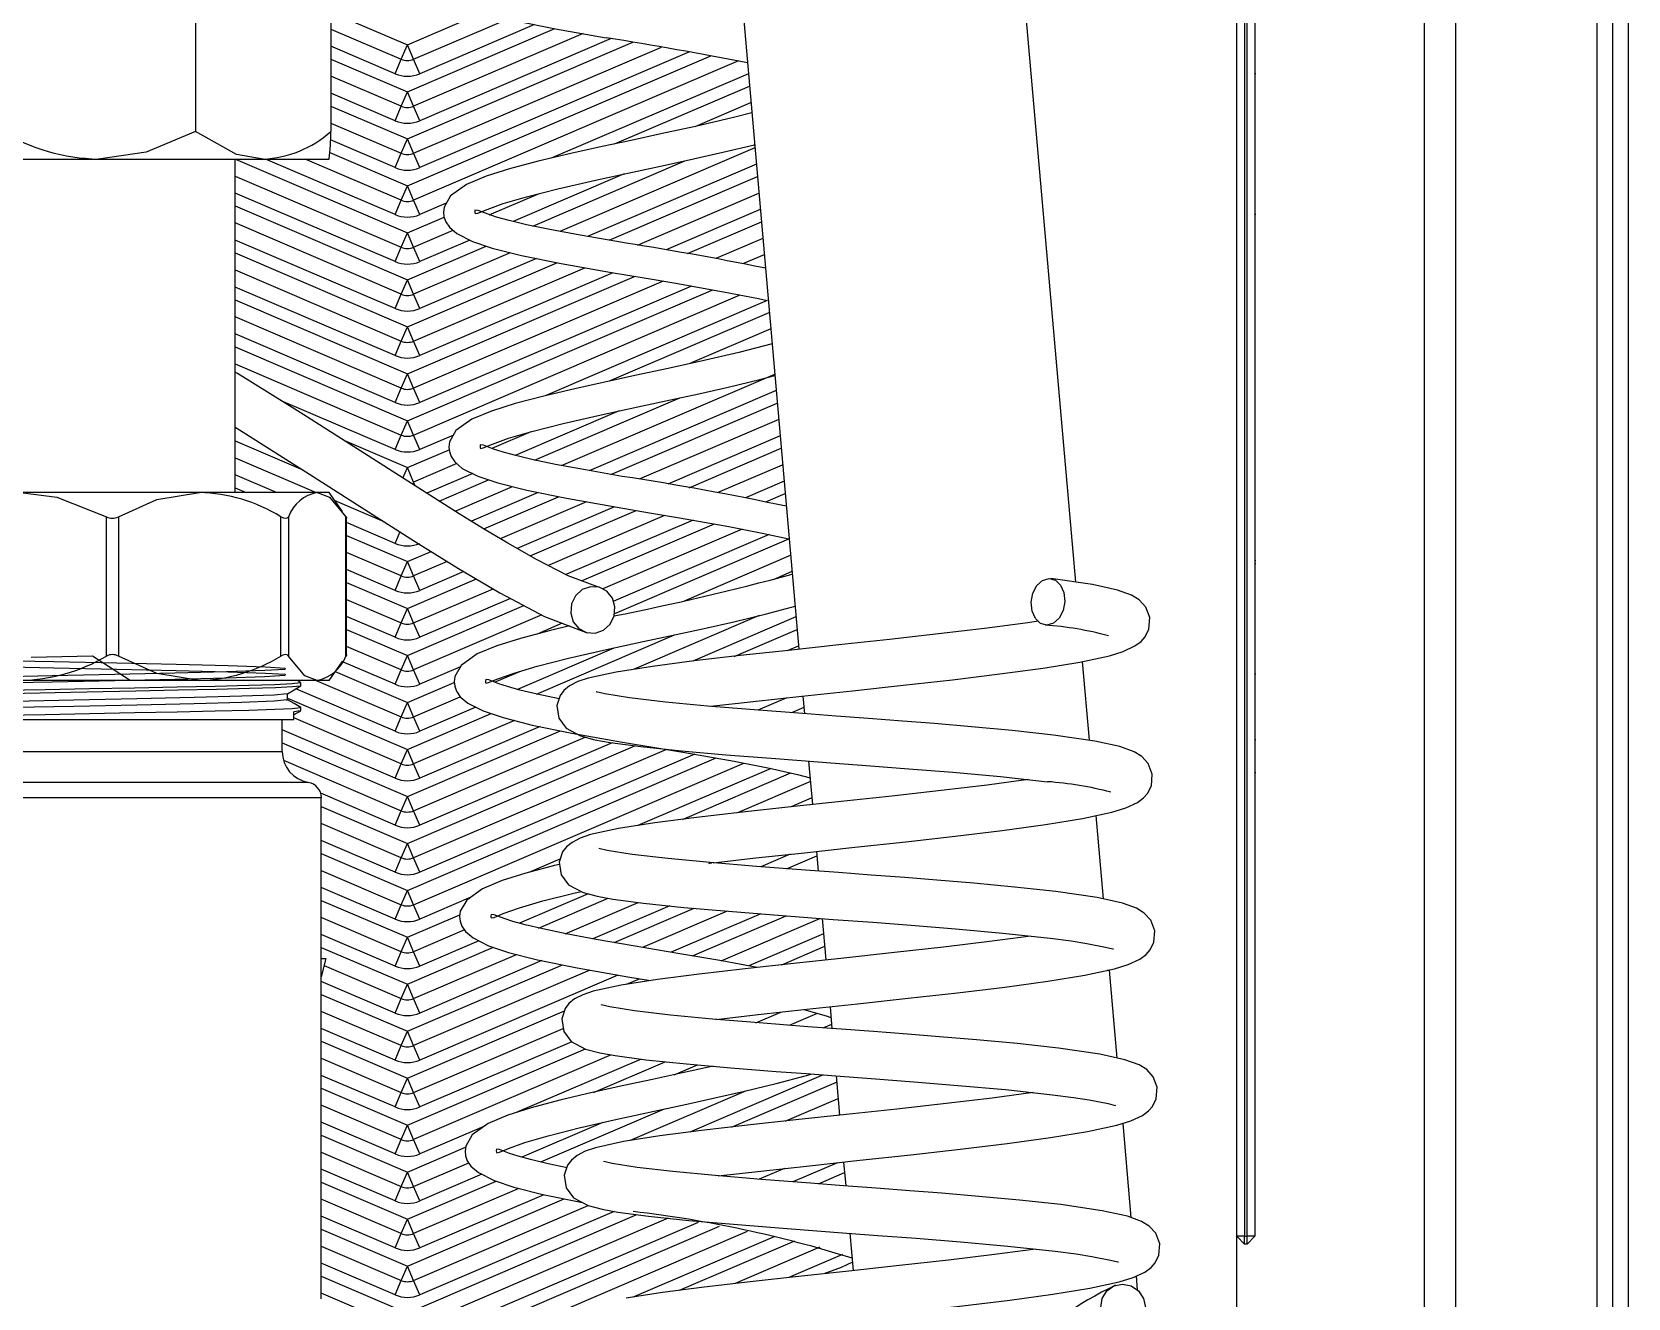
# Model space of a CAD drawing. Header units: millimetres. Extents: x 75 to 2075, y 25 to 1460.
# Drawn here: x 1049.2 to 1219.2, y 867.3 to 1002.1 of the extents above; entities that cross this region are included whole.
import ezdxf

# ---------------------------------------------------------------- set-up
doc = ezdxf.new("R2010")
doc.units = ezdxf.units.MM
doc.header["$LTSCALE"] = 5

msp = doc.modelspace()

# ---------------------------------------------------------------- linework, layer by layer
at = {"color": 7, "linetype": 'Continuous', "lineweight": 25}
for p, q in [((1200.879, 524.935), (1200.879, 1263.032)), ((1215.879, 1263.032), (1215.879, 524.935)), ((1197.545, 526.483), (1197.545, 1261.483)), ((1217.545, 1254.699), (1217.545, 533.268)), ((1219.212, 1254.699), (1219.212, 533.268)), ((1177.545, 747.318), (1177.545, 1212.199)), ((1160.382, 943.489), (1141.12, 1163.665)), ((1111.234, 1161.05), (1130.893, 936.346)), ((1178.379, 1083.68), (1178.379, 873.853)), ((1178.629, 873.853), (1178.629, 1083.68)), ((1179.462, 1083.68), (1179.462, 873.853)), ((1066.656, 1005.589), (1066.656, 991.474)), ((1081.05, 1005.589), (1081.05, 991.474)), ((1081.05, 1004.177), (1089.212, 1000.679)), ((1089.212, 1000.679), (1097.329, 1004.158)), ((1089.868, 999.147), (1099.944, 1003.465)), ((1081.05, 1002.363), (1088.555, 999.147)), ((1089.212, 995.679), (1104.922, 1002.412)), ((1107.915, 1001.881), (1089.868, 994.147)), ((1102.748, 1002.853), (1090.525, 997.615)), ((1110.92, 1001.356), (1090.525, 992.615)), ((1087.899, 997.615), (1081.05, 1000.55)), ((1088.555, 999.147), (1089.212, 1000.679)), ((1089.212, 990.679), (1113.225, 1000.97)), ((1089.868, 999.147), (1089.212, 1000.679)), ((1089.212, 985.679), (1121.543, 999.535)), ((1089.868, 989.147), (1116.264, 1000.459)), ((1119.272, 999.935), (1090.525, 987.615)), ((1081.05, 999.177), (1089.212, 995.679)), ((1087.899, 997.615), (1088.555, 999.147)), ((1090.525, 997.615), (1089.868, 999.147)), ((1124.47, 998.976), (1089.868, 984.147)), ((1088.555, 994.147), (1081.05, 997.363)), ((1125.532, 997.618), (1104.528, 988.616)), ((1111.283, 990.138), (1125.648, 996.294)), ((1179.462, 997.643), (1179.558, 997.643)), ((1087.899, 992.615), (1081.05, 995.55)), ((1088.555, 994.147), (1089.212, 995.679)), ((1089.868, 994.147), (1089.212, 995.679)), ((1119.842, 991.993), (1125.801, 994.547)), ((1081.05, 994.177), (1089.212, 990.679)), ((1087.899, 992.615), (1088.555, 994.147)), ((1090.525, 992.615), (1089.868, 994.147)), ((1081.05, 992.363), (1088.555, 989.147)), ((1087.899, 987.615), (1081.02, 990.563)), ((1088.555, 989.147), (1089.212, 990.679)), ((1089.868, 989.147), (1089.212, 990.679)), ((1126.223, 989.727), (1105.442, 980.822)), ((1038.503, 988.531), (1056.302, 988.531)), ((1056.302, 988.531), (1073.853, 988.531)), ((1070.879, 953.032), (1070.879, 988.531)), ((1070.89, 988.531), (1089.212, 980.679)), ((1073.853, 988.531), (1080.875, 988.531)), ((1087.899, 982.615), (1074.095, 988.531)), ((1088.555, 984.147), (1078.325, 988.531)), ((1080.957, 989.217), (1089.212, 985.679)), ((1087.899, 987.615), (1088.555, 989.147)), ((1090.525, 987.615), (1089.868, 989.147)), ((1102.562, 981.4), (1118.763, 988.344)), ((1126.375, 987.98), (1108.408, 980.279)), ((1070.879, 986.723), (1088.555, 979.147)), ((1112.295, 986.945), (1100.476, 981.88)), ((1110.69, 979.884), (1126.491, 986.656)), ((1087.899, 977.615), (1070.879, 984.909)), ((1088.555, 984.147), (1089.212, 985.679)), ((1089.868, 984.147), (1089.212, 985.679)), ((1097.935, 982.604), (1103.156, 984.842)), ((1113.723, 979.37), (1126.644, 984.908)), ((1070.879, 983.536), (1089.212, 975.679)), ((1087.899, 982.615), (1088.555, 984.147)), ((1090.525, 982.615), (1089.868, 984.147)), ((1093.356, 983.828), (1090.525, 982.615)), ((1126.797, 983.16), (1116.763, 978.86)), ((1179.462, 982.665), (1179.558, 982.665)), ((1088.555, 974.147), (1070.879, 981.723)), ((1089.212, 980.679), (1093.117, 982.353)), ((1089.868, 979.147), (1094.071, 980.948)), ((1119.055, 978.469), (1126.913, 981.836)), ((1087.899, 972.615), (1070.879, 979.909)), ((1087.899, 977.615), (1088.555, 979.147)), ((1088.555, 979.147), (1089.212, 980.679)), ((1089.868, 979.147), (1089.212, 980.679)), ((1089.212, 975.679), (1097.594, 979.271)), ((1090.525, 977.615), (1089.868, 979.147)), ((1095.863, 979.903), (1090.525, 977.615)), ((1127.066, 980.089), (1122.057, 977.942)), ((1070.879, 978.536), (1089.212, 970.679)), ((1089.212, 970.679), (1105.12, 977.497)), ((1100.17, 978.562), (1089.868, 974.147)), ((1102.946, 977.938), (1090.525, 972.615)), ((1127.219, 978.341), (1125.01, 977.395)), ((1070.879, 976.723), (1088.555, 969.147)), ((1089.212, 965.679), (1113.4, 976.045)), ((1089.868, 969.147), (1108.097, 976.959)), ((1111.096, 976.431), (1090.525, 967.615)), ((1127.185, 976.953), (1127.335, 977.017)), ((1087.899, 967.615), (1070.879, 974.909)), ((1087.899, 972.615), (1088.555, 974.147)), ((1088.555, 974.147), (1089.212, 975.679)), ((1089.868, 974.147), (1089.212, 975.679)), ((1089.212, 960.679), (1121.724, 974.613)), ((1116.44, 975.535), (1089.868, 964.147)), ((1090.525, 972.615), (1089.868, 974.147)), ((1089.868, 959.147), (1124.663, 974.059)), ((1119.453, 975.013), (1090.525, 962.615)), ((1070.879, 973.536), (1089.212, 965.679)), ((1127.519, 973.47), (1103.87, 963.334)), ((1088.555, 964.147), (1070.879, 971.723)), ((1088.555, 969.147), (1089.212, 970.679)), ((1089.868, 969.147), (1089.212, 970.679)), ((1110.746, 964.908), (1127.756, 972.198)), ((1087.899, 962.615), (1070.879, 969.909)), ((1087.899, 967.615), (1088.555, 969.147)), ((1090.525, 967.615), (1089.868, 969.147)), ((1127.909, 970.45), (1119.285, 966.754)), ((1070.879, 968.536), (1089.212, 960.679)), ((1070.879, 966.723), (1088.555, 959.147)), ((1088.555, 964.147), (1089.212, 965.679)), ((1089.868, 964.147), (1089.212, 965.679)), ((1105.63, 955.902), (1128.331, 965.631)), ((1087.899, 962.615), (1088.555, 964.147)), ((1090.525, 962.615), (1089.868, 964.147)), ((1128.484, 963.883), (1108.587, 955.356)), ((1087.899, 957.615), (1075.782, 962.808)), ((1102.764, 956.487), (1118.209, 963.106)), ((1110.869, 954.961), (1128.599, 962.559)), ((1088.555, 959.147), (1089.212, 960.679)), ((1089.868, 959.147), (1089.212, 960.679)), ((1111.747, 961.71), (1100.694, 956.973)), ((1128.752, 960.812), (1113.899, 954.446)), ((1071.269, 959.742), (1070.879, 959.909)), ((1087.899, 957.615), (1088.555, 959.147)), ((1090.525, 957.615), (1089.868, 959.147)), ((1094.112, 959.152), (1090.525, 957.615)), ((1102.346, 959.495), (1098.207, 957.721)), ((1128.905, 959.064), (1116.94, 953.936)), ((1070.879, 958.536), (1078.063, 955.457)), ((1082.506, 958.553), (1089.212, 955.679)), ((1089.212, 955.679), (1093.657, 957.584)), ((1119.233, 953.545), (1129.021, 957.74)), ((1070.879, 956.723), (1079.49, 953.032)), ((1088.732, 954.559), (1089.212, 955.679)), ((1089.868, 954.147), (1089.212, 955.679)), ((1094.459, 956.114), (1089.868, 954.147)), ((1122.244, 953.022), (1129.174, 955.992)), ((1075.259, 953.032), (1070.879, 954.909)), ((1090.042, 953.741), (1089.868, 954.147)), ((1096.182, 955.04), (1091.295, 952.945)), ((1092.59, 952.127), (1097.858, 954.384)), ((1094.3, 951.046), (1100.396, 953.659)), ((1129.327, 954.244), (1125.203, 952.477)), ((1067.076, 953.032), (1047.991, 953.032)), ((1079.602, 953.032), (1067.076, 953.032)), ((1070.879, 953.536), (1072.054, 953.032)), ((1080.879, 953.032), (1079.602, 953.032)), ((1082.293, 951.012), (1080.879, 953.032)), ((1081.474, 952.182), (1086.686, 949.948)), ((1103.144, 953.023), (1096.028, 949.974)), ((1097.343, 949.163), (1105.318, 952.582)), ((1108.279, 952.037), (1099.107, 948.106)), ((1127.383, 952.038), (1129.443, 952.921)), ((1057.162, 935.608), (1057.162, 950.456)), ((1058.434, 950.456), (1058.434, 935.608)), ((1075.717, 935.608), (1075.717, 950.456)), ((1076.552, 950.456), (1076.552, 935.608)), ((1082.651, 935.608), (1082.651, 950.456)), ((1082.736, 935.766), (1082.736, 950.305)), ((1111.275, 951.508), (1100.901, 947.062)), ((1102.278, 946.278), (1113.576, 951.121)), ((1104.167, 945.275), (1116.616, 950.61)), ((1087.899, 947.615), (1082.736, 949.828)), ((1087.899, 947.615), (1088.435, 948.867)), ((1119.635, 950.091), (1106.099, 944.29)), ((1107.767, 943.631), (1121.906, 949.691)), ((1124.857, 949.142), (1110.028, 942.787)), ((1127.732, 948.561), (1111.181, 941.467)), ((1082.736, 948.454), (1089.212, 945.679)), ((1111.291, 940.141), (1129.822, 948.083)), ((1088.555, 944.147), (1082.736, 946.641)), ((1088.555, 944.147), (1089.212, 945.679)), ((1089.212, 945.679), (1091.734, 946.76)), ((1089.868, 944.147), (1089.212, 945.679)), ((1093.462, 945.687), (1089.868, 944.147)), ((1118.727, 941.515), (1130.017, 946.354)), ((1179.558, 945.759), (1179.462, 945.759)), ((1179.558, 945.43), (1179.462, 945.43)), ((1087.899, 942.615), (1082.736, 944.828)), ((1082.736, 943.454), (1089.212, 940.679)), ((1087.899, 942.615), (1088.555, 944.147)), ((1089.212, 940.679), (1096.553, 943.825)), ((1090.525, 942.615), (1089.868, 944.147)), ((1095.206, 944.621), (1090.525, 942.615)), ((1130.17, 944.606), (1128.174, 943.75)), ((1089.868, 939.147), (1098.332, 942.774)), ((1100.18, 941.753), (1090.525, 937.615)), ((1082.736, 941.641), (1088.555, 939.147)), ((1088.555, 939.147), (1089.212, 940.679)), ((1089.212, 935.679), (1101.617, 940.995)), ((1089.868, 939.147), (1089.212, 940.679)), ((1087.899, 937.615), (1082.736, 939.828)), ((1082.736, 938.454), (1089.212, 935.679)), ((1087.899, 937.615), (1088.555, 939.147)), ((1103.515, 939.995), (1089.868, 934.147)), ((1090.525, 937.615), (1089.868, 939.147)), ((1105.7, 939.119), (1103.015, 937.968)), ((1126.679, 939.923), (1113.365, 934.217)), ((1130.592, 939.787), (1119.599, 935.075)), ((1124.005, 935.59), (1130.708, 938.463)), ((1088.555, 934.147), (1082.736, 936.641)), ((1102.969, 931.575), (1117.658, 937.87)), ((1129.701, 936.218), (1130.861, 936.715)), ((1080.879, 933.032), (1082.26, 935.006)), ((1087.899, 932.615), (1082.234, 935.043)), ((1088.555, 934.147), (1089.212, 935.679)), ((1089.868, 934.147), (1089.212, 935.679)), ((1111.199, 936.475), (1100.927, 932.073)), ((1161.856, 926.65), (1161.121, 935.049)), ((1081.534, 933.969), (1089.212, 930.679)), ((1087.899, 932.615), (1088.555, 934.147)), ((1090.525, 932.615), (1089.868, 934.147)), ((1094.868, 934.476), (1090.525, 932.615)), ((1098.488, 932.841), (1101.172, 933.991)), ((1179.462, 933.72), (1179.558, 933.72)), ((1067.076, 933.032), (1047.991, 933.032)), ((1079.602, 933.032), (1067.076, 933.032)), ((1087.899, 927.615), (1077.343, 932.139)), ((1077.866, 932.801), (1077.465, 933.032)), ((1077.879, 932.455), (1077.879, 932.786)), ((1079.49, 933.032), (1088.555, 929.147)), ((1080.879, 933.032), (1079.602, 933.032)), ((1089.212, 930.679), (1094.206, 932.819)), ((1076.446, 931.15), (1089.212, 925.679)), ((1077.879, 929.809), (1077.879, 930.14)), ((1088.555, 929.147), (1089.212, 930.679)), ((1089.868, 929.147), (1089.212, 930.679)), ((1089.868, 929.147), (1094.847, 931.281)), ((1096.501, 930.176), (1090.525, 927.615)), ((1129.606, 931.177), (1126.531, 929.86)), ((1131.435, 930.148), (1130.121, 929.585)), ((1131.329, 931.365), (1131.494, 929.48)), ((1034.016, 928.866), (1077.117, 928.866)), ((1075.879, 925.462), (1075.879, 928.866)), ((1077.117, 928.866), (1077.117, 929.698)), ((1088.555, 924.147), (1077.117, 929.049)), ((1087.899, 927.615), (1088.555, 929.147)), ((1089.212, 925.679), (1098.123, 929.498)), ((1090.525, 927.615), (1089.868, 929.147)), ((1100.622, 928.755), (1089.868, 924.147)), ((1087.899, 922.615), (1075.879, 927.767)), ((1089.212, 920.679), (1105.517, 927.667)), ((1089.868, 919.147), (1108.152, 926.983)), ((1103.342, 928.108), (1090.525, 922.615)), ((1179.558, 926.684), (1179.462, 926.684)), ((1035.879, 925.462), (1075.879, 925.462)), ((1075.879, 926.393), (1089.212, 920.679)), ((1088.555, 924.147), (1089.212, 925.679)), ((1089.212, 915.679), (1113.442, 926.063)), ((1089.868, 924.147), (1089.212, 925.679)), ((1089.212, 910.679), (1122.087, 924.768)), ((1116.792, 925.686), (1089.868, 914.147)), ((1111.006, 926.392), (1090.525, 917.615)), ((1119.816, 925.168), (1090.525, 912.615)), ((1076.014, 924.522), (1088.555, 919.147)), ((1087.899, 922.615), (1088.555, 924.147)), ((1089.868, 909.147), (1125.051, 924.225)), ((1090.525, 922.615), (1089.868, 924.147)), ((1127.945, 923.652), (1113.76, 917.573)), ((1118.513, 918.236), (1130.034, 923.174)), ((1131.935, 924.432), (1132.34, 919.809)), ((1179.558, 923.189), (1179.462, 923.189)), ((1078.656, 922.176), (1035.403, 922.176)), ((1132.125, 922.257), (1124.384, 918.939)), ((1080.045, 920.532), (1034.155, 920.532)), ((1087.899, 917.615), (1079.975, 921.011)), ((1080.045, 867.199), (1080.045, 920.532)), ((1088.555, 919.147), (1089.212, 920.679)), ((1089.868, 919.147), (1089.212, 920.679)), ((1132.278, 920.509), (1130.077, 919.566)), ((1080.045, 919.607), (1089.212, 915.679)), ((1087.899, 917.615), (1088.555, 919.147)), ((1090.525, 917.615), (1089.868, 919.147)), ((1163.333, 909.761), (1162.557, 918.636)), ((1088.555, 914.147), (1080.045, 917.794)), ((1087.899, 912.615), (1080.045, 915.981)), ((1080.045, 914.607), (1089.212, 910.679)), ((1088.555, 914.147), (1089.212, 915.679)), ((1089.868, 914.147), (1089.212, 915.679)), ((1132.776, 914.827), (1132.959, 912.726)), ((1087.899, 912.615), (1088.555, 914.147)), ((1090.525, 912.615), (1089.868, 914.147)), ((1105.505, 914.035), (1102.135, 912.591)), ((1129.982, 914.525), (1126.867, 913.19)), ((1129.586, 912.982), (1132.816, 914.366)), ((1080.045, 912.794), (1088.555, 909.147)), ((1087.899, 907.615), (1080.045, 910.981)), ((1080.045, 909.607), (1089.212, 905.679)), ((1088.555, 909.147), (1089.212, 910.679)), ((1089.868, 909.147), (1089.212, 910.679)), ((1095.962, 909.945), (1090.525, 907.615)), ((1108.469, 910.305), (1101.164, 907.175)), ((1103.188, 906.668), (1110.593, 909.842)), ((1088.555, 904.147), (1080.045, 907.794)), ((1087.899, 907.615), (1088.555, 909.147)), ((1089.212, 905.679), (1094.796, 908.072)), ((1090.525, 907.615), (1089.868, 909.147)), ((1106.01, 906.065), (1113.77, 909.391)), ((1117.145, 909.024), (1108.954, 905.513)), ((1111.228, 905.114), (1119.759, 908.771)), ((1123.269, 908.462), (1114.251, 904.596)), ((1126.842, 908.179), (1117.292, 904.087)), ((1119.589, 903.697), (1129.556, 907.969)), ((1095.291, 906.471), (1089.868, 904.147)), ((1122.615, 903.181), (1133.152, 907.697)), ((1133.543, 906.051), (1125.576, 902.637)), ((1133.401, 907.678), (1133.787, 903.271)), ((1087.899, 902.615), (1080.045, 905.981)), ((1080.045, 904.607), (1089.212, 900.679)), ((1088.555, 904.147), (1089.212, 905.679)), ((1089.868, 904.147), (1089.212, 905.679)), ((1089.212, 900.679), (1098.387, 904.611)), ((1096.82, 905.313), (1090.525, 902.615)), ((1129.076, 902.763), (1133.659, 904.728)), ((1080.542, 903.419), (1080.045, 901.454)), ((1080.045, 903.419), (1080.542, 903.419)), ((1080.351, 902.663), (1088.555, 899.147)), ((1087.899, 902.615), (1088.555, 904.147)), ((1089.212, 895.679), (1105.715, 902.752)), ((1090.525, 902.615), (1089.868, 904.147)), ((1089.868, 899.147), (1100.848, 903.852)), ((1103.54, 903.193), (1090.525, 897.615)), ((1087.899, 897.615), (1080.045, 900.981)), ((1108.642, 902.193), (1089.868, 894.147)), ((1111.639, 901.664), (1090.525, 892.615)), ((1112.542, 900.677), (1113.927, 901.271)), ((1163.703, 902.138), (1163.998, 902.164)), ((1163.998, 902.164), (1163.724, 902.14)), ((1164.815, 892.829), (1163.998, 902.164)), ((1080.045, 899.607), (1089.212, 895.679)), ((1088.555, 899.147), (1089.212, 900.679)), ((1089.868, 899.147), (1089.212, 900.679)), ((1088.555, 894.147), (1080.045, 897.794)), ((1087.899, 897.615), (1088.555, 899.147)), ((1089.212, 890.679), (1105.926, 897.842)), ((1090.525, 897.615), (1089.868, 899.147)), ((1126.336, 896.589), (1128.982, 897.723)), ((1129.922, 896.313), (1132.892, 897.586)), ((1134.222, 898.289), (1134.425, 895.971)), ((1087.899, 892.615), (1080.045, 895.981)), ((1089.868, 889.147), (1105.807, 895.978)), ((1134.387, 896.413), (1133.516, 896.04)), ((1080.045, 894.607), (1089.212, 890.679)), ((1087.899, 892.615), (1088.555, 894.147)), ((1088.555, 894.147), (1089.212, 895.679)), ((1089.868, 894.147), (1089.212, 895.679)), ((1090.525, 892.615), (1089.868, 894.147)), ((1106.727, 894.559), (1090.525, 887.615)), ((1080.045, 892.794), (1088.555, 889.147)), ((1089.212, 885.679), (1108.162, 893.8)), ((1110.917, 893.168), (1089.868, 884.147)), ((1114.099, 892.718), (1100.779, 887.01)), ((1087.899, 887.615), (1080.045, 890.981)), ((1109.017, 889.167), (1116.651, 892.438)), ((1117.627, 891.044), (1120.094, 892.101)), ((1133.488, 891.028), (1119.281, 884.939)), ((1134.867, 890.924), (1135.233, 886.734)), ((1080.045, 889.607), (1089.212, 885.679)), ((1087.899, 887.615), (1088.555, 889.147)), ((1088.555, 889.147), (1089.212, 890.679)), ((1089.868, 889.147), (1089.212, 890.679)), ((1090.525, 887.615), (1089.868, 889.147)), ((1125.29, 889.327), (1112.937, 884.034)), ((1123.733, 885.474), (1134.924, 890.27)), ((1088.555, 884.147), (1080.045, 887.794)), ((1103.406, 881.762), (1116.584, 887.41)), ((1129.452, 886.111), (1135.077, 888.522)), ((1087.899, 882.615), (1080.045, 885.981)), ((1088.555, 884.147), (1089.212, 885.679)), ((1089.868, 884.147), (1089.212, 885.679)), ((1110.022, 885.971), (1101.401, 882.276)), ((1135.23, 886.774), (1135.102, 886.72)), ((1166.301, 875.836), (1165.423, 885.871)), ((1080.045, 884.607), (1089.212, 880.679)), ((1087.899, 882.615), (1088.555, 884.147)), ((1090.525, 882.615), (1089.868, 884.147)), ((1097.356, 885.543), (1090.525, 882.615)), ((1080.045, 882.794), (1088.555, 879.147)), ((1089.212, 880.679), (1095.402, 883.332)), ((1087.899, 877.615), (1080.045, 880.981)), ((1088.555, 879.147), (1089.212, 880.679)), ((1089.868, 879.147), (1089.212, 880.679)), ((1089.868, 879.147), (1095.741, 881.664)), ((1129.358, 881.071), (1126.671, 879.92)), ((1135.012, 881.681), (1130.257, 879.643)), ((1132.978, 879.436), (1135.767, 880.631)), ((1135.669, 881.751), (1135.891, 879.217)), ((1080.045, 879.607), (1089.212, 875.679)), ((1087.899, 877.615), (1088.555, 879.147)), ((1089.212, 875.679), (1098.651, 879.724)), ((1090.525, 877.615), (1089.868, 879.147)), ((1101.074, 878.949), (1089.868, 874.147)), ((1097.139, 880.45), (1090.525, 877.615)), ((1088.555, 874.147), (1080.045, 877.794)), ((1089.212, 870.679), (1105.913, 877.836)), ((1103.739, 878.278), (1090.525, 872.615)), ((1087.899, 872.615), (1080.045, 875.981)), ((1088.555, 874.147), (1089.212, 875.679)), ((1089.212, 865.679), (1113.647, 876.151)), ((1089.868, 874.147), (1089.212, 875.679)), ((1089.868, 869.147), (1108.467, 877.118)), ((1116.983, 875.767), (1089.868, 864.147)), ((1111.241, 876.493), (1090.525, 867.615)), ((1080.045, 874.607), (1089.212, 870.679)), ((1087.899, 872.615), (1088.555, 874.147)), ((1089.212, 860.679), (1122.45, 874.924)), ((1089.868, 859.147), (1125.439, 874.391)), ((1090.525, 872.615), (1089.868, 874.147)), ((1120.179, 875.324), (1090.525, 862.615)), ((1128.342, 873.822), (1113.333, 867.39)), ((1136.332, 874.171), (1136.68, 870.196)), ((1178.379, 873.019), (1177.545, 873.853)), ((1178.379, 873.853), (1177.545, 873.853)), ((1178.379, 873.853), (1178.629, 873.853)), ((1178.379, 873.019), (1178.379, 873.853)), ((1179.462, 873.853), (1178.629, 873.853)), ((1178.629, 873.019), (1178.629, 873.853)), ((1178.629, 873.019), (1179.462, 873.853)), ((1080.045, 872.794), (1088.555, 869.147)), ((1118.194, 868.1), (1130.46, 873.357)), ((1133.129, 872.687), (1124.112, 868.823)), ((1178.629, 873.019), (1178.379, 873.019)), ((1087.899, 867.615), (1080.045, 870.981)), ((1088.555, 869.147), (1089.212, 870.679)), ((1089.868, 869.147), (1089.212, 870.679)), ((1135.554, 871.913), (1129.828, 869.459)), ((1080.045, 869.607), (1089.212, 865.679)), ((1087.899, 867.615), (1088.555, 869.147)), ((1090.525, 867.615), (1089.868, 869.147)), ((1166.975, 868.137), (1166.846, 869.615)), ((1088.555, 864.147), (1080.045, 867.794))]:
    msp.add_line(p, q, dxfattribs=at)
at = {"color": 7, "linetype": 'Continuous', "lineweight": 25, "flags": 128}
for points in [[(1123.746, 1018.031), (1123.368, 1017.934), (1119.335, 1016.999), (1115.643, 1016.191), (1112.457, 1015.505), (1109.396, 1014.847), (1106.026, 1014.097), (1102.58, 1013.283), (1099.526, 1012.473), (1097.02, 1011.688), (1094.927, 1010.816), (1093.232, 1009.599), (1092.548, 1008.415), (1092.478, 1007.857), (1092.53, 1007.38), (1092.722, 1006.842), (1093.109, 1006.269), (1093.913, 1005.586), (1095.571, 1004.753), (1097.681, 1004.039), (1100.774, 1003.254), (1105.001, 1002.396), (1110.391, 1001.444), (1110.391, 1001.444)], [(1125.897, 993.444), (1123.942, 992.943), (1119.909, 992.007), (1116.216, 991.2), (1113.031, 990.514), (1109.97, 989.856), (1106.6, 989.105), (1103.154, 988.292), (1100.099, 987.482), (1097.594, 986.696), (1095.501, 985.824), (1093.806, 984.608), (1093.122, 983.424), (1093.052, 982.866), (1093.104, 982.388), (1093.296, 981.851), (1093.683, 981.277), (1094.487, 980.595), (1096.145, 979.761), (1098.255, 979.047), (1101.348, 978.263), (1105.575, 977.404), (1110.965, 976.453), (1110.965, 976.453), (1114.422, 975.874), (1117.6, 975.34), (1122.863, 974.412), (1126.614, 973.677), (1127.519, 973.47)], [(1066.656, 991.474), (1061.377, 989.26), (1056.302, 988.531)], [(1073.853, 988.531), (1070.996, 989.011), (1066.656, 991.474)], [(1111.52, 979.74), (1107.596, 980.42), (1104.397, 981.017), (1101.898, 981.539), (1100.035, 981.985), (1098.713, 982.35), (1097.806, 982.646), (1096.738, 983.054), (1096.404, 983.095), (1096.384, 982.926), (1096.387, 982.788), (1096.448, 982.717), (1096.716, 982.771), (1097.696, 983.172), (1099.421, 983.798), (1101.901, 984.524), (1105.225, 985.366), (1109.259, 986.286), (1113.187, 987.139), (1116.674, 987.888), (1119.669, 988.541), (1122.811, 989.249), (1126.179, 990.062), (1126.193, 990.066)], [(1128.049, 968.857), (1124.516, 967.952), (1120.482, 967.016), (1116.79, 966.208), (1113.605, 965.522), (1110.544, 964.864), (1107.174, 964.114), (1103.727, 963.301), (1100.673, 962.49), (1098.168, 961.705), (1096.075, 960.833), (1094.38, 959.616), (1093.696, 958.433), (1093.625, 957.875), (1093.678, 957.397), (1093.87, 956.86), (1094.257, 956.286), (1095.061, 955.603), (1096.719, 954.77), (1098.829, 954.056), (1101.921, 953.272), (1106.149, 952.413), (1111.539, 951.462), (1111.539, 951.462), (1114.996, 950.883), (1118.173, 950.348), (1123.437, 949.421), (1127.188, 948.685), (1129.822, 948.083)], [(1109.553, 942.961), (1106.343, 944.165), (1102.957, 945.892), (1099.909, 947.626), (1097.324, 949.175), (1094.736, 950.771), (1089.641, 953.991), (1084.259, 957.436), (1077.791, 961.557), (1071.116, 965.714), (1070.879, 965.856)], [(1112.094, 954.748), (1108.17, 955.428), (1104.97, 956.025), (1102.472, 956.548), (1100.608, 956.994), (1099.287, 957.359), (1098.38, 957.655), (1097.312, 958.062), (1096.978, 958.103), (1096.957, 957.935), (1096.961, 957.796), (1097.022, 957.725), (1097.289, 957.779), (1098.27, 958.181), (1099.995, 958.806), (1102.475, 959.532), (1105.799, 960.375), (1109.832, 961.295), (1113.761, 962.147), (1117.248, 962.897), (1120.243, 963.55), (1123.385, 964.258), (1126.753, 965.071), (1128.343, 965.496)], [(1070.879, 959.979), (1071.34, 959.699), (1078.801, 954.992), (1085.943, 950.42), (1090.365, 947.61), (1094.651, 944.949), (1099.06, 942.344), (1103.821, 939.834), (1108.371, 938.103)], [(1047.991, 953.032), (1051.892, 952.553), (1057.162, 950.456)], [(1058.434, 950.456), (1062.538, 952.304), (1067.076, 953.032)], [(1079.602, 953.032), (1080.899, 952.553), (1082.651, 950.456)], [(1075.717, 950.456), (1076.007, 950.324), (1076.269, 950.287), (1076.453, 950.349), (1076.552, 950.456)], [(1082.651, 950.456), (1082.725, 950.324), (1082.726, 950.305)], [(1121.518, 930.271), (1126.041, 930.789), (1131.221, 931.353), (1136.606, 931.929), (1142.012, 932.513), (1147.271, 933.106), (1152.292, 933.715), (1156.902, 934.346), (1160.835, 934.987), (1163.968, 935.661), (1165.451, 936.116), (1166.691, 936.695), (1167.344, 937.181), (1167.771, 937.667), (1168.174, 938.485), (1168.268, 939.711), (1167.844, 940.832), (1167.151, 941.593), (1166.329, 942.097), (1164.827, 942.642), (1162.156, 943.232), (1157.742, 943.873)], [(1159.222, 941.434), (1159.041, 940.477), (1158.615, 939.66), (1158.01, 939.107), (1157.318, 938.901), (1156.643, 939.075), (1156.09, 939.601), (1155.741, 940.4), (1155.651, 941.35), (1155.832, 942.306), (1156.258, 943.123), (1156.863, 943.677), (1157.555, 943.882), (1158.23, 943.709), (1158.783, 943.182), (1159.132, 942.384), (1159.222, 941.434)], [(1107.827, 942.688), (1107.117, 942.045), (1106.688, 941.172), (1106.606, 940.201), (1106.882, 939.281), (1107.474, 938.551), (1108.294, 938.123), (1109.214, 938.062), (1110.097, 938.377), (1110.806, 939.02), (1111.235, 939.893), (1111.318, 940.863), (1111.042, 941.783), (1110.449, 942.513), (1109.63, 942.941), (1108.709, 943.002), (1107.827, 942.688)], [(1105.362, 931.072), (1103.045, 931.557), (1101.182, 932.003), (1099.86, 932.367), (1098.954, 932.663), (1097.885, 933.071), (1097.552, 933.112), (1097.531, 932.944), (1097.535, 932.805), (1097.596, 932.734), (1097.863, 932.788), (1098.844, 933.19), (1100.569, 933.815), (1103.049, 934.541), (1106.372, 935.383), (1110.406, 936.303), (1114.335, 937.156), (1117.822, 937.905), (1120.817, 938.558), (1123.959, 939.266), (1127.327, 940.079), (1130.492, 940.927)], [(1106.478, 938.823), (1104.301, 938.309), (1101.247, 937.499), (1098.742, 936.714), (1096.649, 935.842), (1094.954, 934.625), (1094.27, 933.441), (1094.199, 932.883), (1094.252, 932.405), (1094.443, 931.868), (1094.831, 931.295), (1095.635, 930.612), (1097.293, 929.778), (1099.403, 929.065), (1102.495, 928.28), (1106.723, 927.422), (1112.112, 926.47), (1115.57, 925.891), (1118.747, 925.357), (1124.011, 924.429), (1127.762, 923.694), (1130.753, 923.01), (1132.092, 922.64)], [(1156.37, 939.333), (1155.271, 939.162), (1150.688, 938.552), (1145.79, 937.969), (1140.54, 937.381), (1135.157, 936.803), (1129.795, 936.228), (1124.636, 935.664), (1119.744, 935.094), (1115.313, 934.521), (1111.437, 933.916), (1108.459, 933.272), (1107.351, 932.899), (1106.476, 932.45), (1105.881, 931.96), (1105.479, 931.427), (1105.121, 930.34), (1105.323, 928.994), (1106.121, 927.927), (1107.66, 927.112), (1109.166, 926.715), (1110.818, 926.418), (1114.083, 925.977), (1118.39, 925.532), (1123.127, 925.115), (1127.959, 924.735), (1131.136, 924.492), (1134.291, 924.255), (1138.519, 923.941), (1142.604, 923.626), (1147.311, 923.243), (1152.376, 922.787), (1157.397, 922.246), (1157.397, 922.246)], [(1035.94, 933.032), (1035.352, 935.57), (1036.821, 935.436), (1040.297, 935.298), (1045.423, 935.16), (1051.556, 935.027), (1058.267, 934.886), (1064.593, 934.754), (1070.114, 934.614), (1074.107, 934.477), (1076.188, 934.343), (1076.153, 934.202), (1074.028, 934.07), (1069.947, 933.93), (1064.458, 933.795), (1058.047, 933.658), (1051.362, 933.519), (1045.261, 933.387), (1040.151, 933.245), (1036.767, 933.113), (1035.339, 932.974), (1035.459, 932.951)], [(1059.704, 933.032), (1055.664, 935.593), (1049.133, 935.457)], [(1067.076, 933.032), (1062.538, 933.761), (1058.434, 935.608)], [(1076.552, 935.608), (1076.41, 935.74), (1076.19, 935.777), (1075.936, 935.715), (1075.717, 935.608)], [(1079.602, 933.032), (1078.305, 933.512), (1076.552, 935.608)], [(1082.731, 935.766), (1082.713, 935.715), (1082.651, 935.608)], [(1045.423, 934.498), (1051.556, 934.365), (1058.267, 934.224), (1064.593, 934.092), (1070.114, 933.953), (1074.107, 933.816), (1076.188, 933.681), (1076.153, 933.541), (1074.028, 933.409), (1069.947, 933.268), (1064.458, 933.134), (1058.047, 932.997), (1051.362, 932.857), (1045.261, 932.725)], [(1077.757, 932.786), (1077.809, 932.752), (1076.926, 932.662), (1075.09, 932.574), (1072.311, 932.48), (1068.751, 932.387), (1064.678, 932.299), (1060.155, 932.209), (1055.365, 932.114), (1050.641, 932.023), (1046.243, 931.936), (1042.2, 931.843), (1038.785, 931.749), (1036.767, 931.681), (1035.269, 931.616), (1034.537, 931.569), (1033.886, 931.475), (1033.934, 931.463)], [(1077.761, 932.455), (1077.82, 932.424), (1076.966, 932.333), (1075.158, 932.246), (1072.405, 932.152), (1068.865, 932.059), (1064.804, 931.971), (1060.294, 931.881), (1053.33, 931.744), (1046.748, 931.616), (1042.424, 931.518), (1038.785, 931.418), (1036.224, 931.329), (1034.572, 931.241), (1033.891, 931.147), (1033.945, 931.132)], [(1076.369, 931.614), (1076.417, 931.605), (1075.008, 931.471), (1071.59, 931.334), (1066.501, 931.195), (1060.395, 931.062), (1053.687, 930.921), (1047.342, 930.789), (1041.788, 930.649), (1037.74, 930.512), (1035.602, 930.378), (1035.586, 930.306)], [(1076.436, 931.615), (1077.152, 932.028), (1077.869, 932.442)], [(1076.446, 930.967), (1076.446, 931.298), (1076.446, 931.621)], [(1158.007, 927.209), (1153.614, 927.689), (1149.282, 928.093), (1145.335, 928.423), (1141.933, 928.694), (1138.325, 928.97), (1134.859, 929.227), (1131.342, 929.491), (1126.14, 929.89), (1121.184, 930.298), (1116.696, 930.721), (1112.877, 931.168), (1110.223, 931.599), (1109.317, 931.8), (1109.334, 931.78)], [(1077.757, 930.14), (1077.809, 930.106), (1076.926, 930.016), (1075.09, 929.928), (1072.311, 929.834), (1068.751, 929.741), (1064.678, 929.653), (1060.155, 929.563), (1055.365, 929.469), (1050.641, 929.377), (1046.243, 929.29), (1042.2, 929.197), (1038.785, 929.103), (1036.767, 929.035), (1035.269, 928.97), (1034.537, 928.923), (1034.016, 928.866), (1034.016, 928.866)], [(1076.296, 930.967), (1076.417, 930.944), (1075.008, 930.81), (1071.59, 930.672), (1066.501, 930.533), (1060.395, 930.401), (1053.687, 930.26), (1047.342, 930.127), (1041.788, 929.988), (1037.74, 929.851), (1035.602, 929.717), (1035.59, 929.66)], [(1077.866, 930.155), (1077.148, 930.57), (1076.446, 930.975)], [(1077.761, 929.809), (1077.82, 929.778), (1077.117, 929.698)], [(1077.117, 929.363), (1077.158, 929.387), (1077.874, 929.801)], [(1121.784, 913.607), (1126.307, 914.125), (1131.487, 914.689), (1136.872, 915.265), (1142.278, 915.849), (1147.537, 916.442), (1152.558, 917.051), (1157.168, 917.682), (1161.1, 918.323), (1164.234, 918.997), (1165.717, 919.452), (1166.957, 920.031), (1167.61, 920.517), (1168.037, 921.003), (1168.44, 921.821), (1168.534, 923.047), (1168.11, 924.168), (1167.417, 924.929), (1166.594, 925.433), (1165.093, 925.978), (1162.422, 926.568), (1158.007, 927.209)], [(1155.324, 922.47), (1150.954, 921.887), (1146.055, 921.305), (1140.806, 920.717), (1135.423, 920.139), (1130.06, 919.564), (1124.901, 919), (1120.01, 918.43), (1115.579, 917.857), (1111.703, 917.252), (1108.725, 916.608), (1107.617, 916.235), (1106.742, 915.786), (1106.147, 915.296), (1105.745, 914.763), (1105.386, 913.676), (1105.588, 912.33), (1106.386, 911.263), (1107.926, 910.448), (1109.432, 910.051), (1111.084, 909.754), (1114.349, 909.313), (1118.655, 908.868), (1123.393, 908.451), (1128.225, 908.07), (1131.402, 907.828), (1134.557, 907.591), (1138.785, 907.277), (1142.869, 906.962), (1147.577, 906.579), (1152.641, 906.123), (1157.663, 905.582), (1157.663, 905.582), (1159.887, 905.292), (1161.567, 905.032), (1163.572, 904.643), (1164.335, 904.448), (1164.397, 904.458)], [(1158.273, 910.545), (1153.88, 911.025), (1149.548, 911.429), (1145.601, 911.759), (1142.199, 912.03), (1138.591, 912.306), (1135.125, 912.563), (1131.608, 912.827), (1126.405, 913.226), (1121.45, 913.634), (1116.962, 914.057), (1113.143, 914.503), (1110.489, 914.935), (1109.582, 915.136), (1109.599, 915.116)], [(1105.421, 913.447), (1104.875, 913.318), (1101.821, 912.508), (1099.316, 911.722), (1097.223, 910.85), (1095.528, 909.633), (1094.844, 908.45), (1094.773, 907.892), (1094.826, 907.414), (1095.017, 906.877), (1095.404, 906.303), (1096.209, 905.62), (1097.866, 904.787), (1099.977, 904.073), (1103.069, 903.289), (1107.297, 902.43), (1112.686, 901.479), (1115.094, 901.076)], [(1121.317, 913.551), (1121.39, 913.567), (1121.625, 913.62)], [(1113.242, 904.766), (1109.317, 905.446), (1106.118, 906.042), (1103.619, 906.565), (1101.756, 907.011), (1100.434, 907.376), (1099.528, 907.672), (1098.459, 908.08), (1098.126, 908.12), (1098.105, 907.952), (1098.109, 907.813), (1098.169, 907.743), (1098.437, 907.797), (1099.418, 908.198), (1101.143, 908.823), (1103.623, 909.55), (1106.946, 910.392), (1107.706, 910.565)], [(1122.05, 896.943), (1126.572, 897.461), (1131.752, 898.025), (1137.138, 898.601), (1142.543, 899.185), (1147.803, 899.778), (1152.824, 900.387), (1157.434, 901.018), (1161.366, 901.659), (1164.499, 902.333), (1165.983, 902.788), (1167.223, 903.367), (1167.876, 903.853), (1168.303, 904.339), (1168.706, 905.157), (1168.8, 906.383), (1168.376, 907.504), (1167.683, 908.265), (1166.86, 908.769), (1165.359, 909.314), (1162.688, 909.904), (1158.273, 910.545)], [(1155.59, 905.806), (1151.22, 905.223), (1146.321, 904.641), (1141.072, 904.053), (1135.689, 903.475), (1130.326, 902.9), (1125.167, 902.336), (1120.275, 901.766), (1115.844, 901.193), (1111.969, 900.588), (1108.991, 899.944), (1107.883, 899.571), (1107.008, 899.122), (1106.412, 898.632), (1106.011, 898.099), (1105.652, 897.012), (1105.854, 895.666), (1106.652, 894.599), (1108.192, 893.784), (1109.698, 893.387), (1111.35, 893.09), (1114.615, 892.649), (1118.921, 892.204), (1123.659, 891.787), (1128.49, 891.406), (1131.668, 891.164), (1134.823, 890.927), (1139.051, 890.613), (1143.135, 890.298), (1147.843, 889.915), (1152.907, 889.459), (1157.929, 888.918), (1157.929, 888.918), (1160.153, 888.628), (1161.833, 888.368), (1163.838, 887.979), (1164.601, 887.784), (1164.663, 887.794)], [(1126.449, 902.476), (1122.698, 903.167), (1118.212, 903.932), (1113.242, 904.766)], [(1158.539, 893.881), (1154.146, 894.361), (1149.813, 894.765), (1145.866, 895.095), (1142.465, 895.366), (1138.857, 895.642), (1135.391, 895.899), (1131.874, 896.163), (1126.671, 896.562), (1121.716, 896.97), (1117.228, 897.393), (1113.409, 897.839), (1110.755, 898.271), (1109.848, 898.472), (1109.865, 898.452)], [(1131.43, 897.99), (1133.796, 897.336), (1134.323, 897.144)], [(1122.316, 880.279), (1126.838, 880.796), (1132.018, 881.361), (1137.404, 881.937), (1142.809, 882.521), (1148.069, 883.114), (1153.09, 883.723), (1157.7, 884.354), (1161.632, 884.995), (1164.765, 885.669), (1166.249, 886.124), (1167.489, 886.703), (1168.142, 887.189), (1168.568, 887.675), (1168.971, 888.493), (1169.066, 889.718), (1168.642, 890.84), (1167.949, 891.601), (1167.126, 892.104), (1165.624, 892.65), (1162.953, 893.24), (1158.539, 893.881)], [(1121.79, 891.951), (1118.512, 891.234), (1115.326, 890.548), (1112.265, 889.89), (1108.895, 889.14), (1105.449, 888.326), (1102.395, 887.516), (1099.89, 886.731), (1097.796, 885.859), (1096.102, 884.642), (1095.418, 883.458), (1095.347, 882.9), (1095.4, 882.423), (1095.591, 881.885), (1095.978, 881.312), (1096.783, 880.629), (1098.44, 879.796), (1100.551, 879.082), (1103.643, 878.297), (1107.846, 877.444)], [(1106.212, 881.151), (1104.193, 881.574), (1102.33, 882.02), (1101.008, 882.385), (1100.102, 882.68), (1099.033, 883.088), (1098.7, 883.129), (1098.679, 882.961), (1098.683, 882.822), (1098.743, 882.751), (1099.011, 882.805), (1099.992, 883.207), (1101.717, 883.832), (1104.197, 884.558), (1107.52, 885.4), (1111.554, 886.32), (1115.483, 887.173), (1118.97, 887.923), (1121.964, 888.576), (1125.107, 889.283), (1128.475, 890.097), (1131.729, 890.968), (1132.219, 891.123)], [(1155.856, 889.142), (1151.486, 888.559), (1146.587, 887.977), (1141.338, 887.389), (1135.955, 886.811), (1130.592, 886.236), (1125.433, 885.672), (1120.541, 885.102), (1116.11, 884.529), (1112.234, 883.924), (1109.257, 883.28), (1108.149, 882.907), (1107.274, 882.458), (1106.678, 881.968), (1106.277, 881.435), (1105.918, 880.348), (1106.12, 879.002), (1106.918, 877.935), (1108.458, 877.12), (1109.964, 876.723), (1111.616, 876.426), (1114.88, 875.984), (1119.187, 875.54), (1123.924, 875.123), (1128.756, 874.742), (1131.934, 874.5), (1135.088, 874.263), (1139.317, 873.949), (1143.401, 873.634), (1148.109, 873.251), (1153.173, 872.795), (1158.195, 872.254), (1158.195, 872.254), (1160.419, 871.964), (1162.099, 871.704), (1164.104, 871.315), (1164.866, 871.12), (1164.929, 871.13)], [(1158.805, 877.217), (1154.412, 877.697), (1150.079, 878.101), (1146.132, 878.431), (1142.73, 878.702), (1139.123, 878.978), (1135.657, 879.235), (1132.14, 879.499), (1126.937, 879.898), (1121.982, 880.306), (1117.493, 880.729), (1113.674, 881.175), (1111.021, 881.606), (1110.114, 881.808), (1110.131, 881.788)], [(1122.767, 863.636), (1127.104, 864.132), (1132.284, 864.697), (1137.669, 865.273), (1143.075, 865.857), (1148.335, 866.45), (1153.356, 867.059), (1157.966, 867.69), (1161.898, 868.331), (1165.031, 869.005), (1166.514, 869.46), (1167.755, 870.039), (1168.408, 870.525), (1168.834, 871.011), (1169.237, 871.829), (1169.332, 873.054), (1168.908, 874.176), (1168.215, 874.937), (1167.392, 875.44), (1165.89, 875.986), (1163.219, 876.576), (1158.805, 877.217)], [(1156.122, 872.478), (1151.752, 871.895), (1146.853, 871.313), (1141.603, 870.725), (1136.221, 870.147), (1130.858, 869.572), (1125.699, 869.008), (1120.807, 868.438), (1116.376, 867.865), (1112.5, 867.26)], [(1136.601, 871.106), (1135.412, 870.541), (1133.566, 869.862)], [(1163.048, 866.281), (1163.201, 867.233), (1163.695, 868.04), (1164.455, 868.579), (1165.364, 868.768), (1166.285, 868.579), (1167.077, 868.04), (1167.619, 867.233), (1167.83, 866.281), (1167.677, 865.33), (1167.183, 864.523), (1166.423, 863.984), (1165.514, 863.795), (1164.593, 863.984), (1163.801, 864.523), (1163.259, 865.33), (1163.048, 866.281)]]:
    msp.add_lwpolyline(points, dxfattribs=at)
at = {"color": 7, "linetype": 'Continuous', "lineweight": 25}
for centre, radius, start, end in [((1032.34, 515.722), 491.953, 79.09248, 80.8712), ((1089.212, 1000.679), 1.667, 246.80141, 293.19859), ((1089.212, 1000.679), 3.333, 246.80141, 293.19859), ((1089.212, 995.679), 1.667, 246.80141, 293.19859), ((1056.824, 1010.053), 21.528, 239.6572, 268.61235), ((1073.365, 999.998), 11.478, 272.43817, 312.03649), ((1060.232, 991.239), 20.82, 352.52674, 0.64576), ((1089.212, 995.679), 3.333, 246.80141, 293.19859), ((1089.212, 990.679), 1.667, 246.80141, 293.19859), ((1089.212, 990.679), 3.333, 246.80141, 293.19859), ((1089.212, 985.679), 3.333, 246.80141, 293.19859), ((1089.212, 985.679), 1.667, 246.80141, 293.19859), ((1089.212, 980.679), 1.667, 246.80141, 293.19859), ((1049.847, 587.658), 396.902, 78.76388, 81.06079), ((1089.212, 980.679), 3.333, 246.80141, 293.19859), ((1089.212, 975.679), 1.667, 246.80141, 293.19859), ((1089.212, 975.679), 3.333, 246.80141, 293.19859), ((1089.212, 970.679), 1.667, 246.80141, 293.19859), ((1089.212, 970.679), 3.333, 246.80141, 293.19859), ((1089.212, 965.679), 1.667, 246.80141, 293.19859), ((1089.212, 965.679), 3.333, 246.80141, 293.19859), ((1089.212, 960.679), 1.667, 246.80141, 293.19859), ((1089.212, 960.679), 3.333, 246.80141, 293.19859), ((1064.701, 645.213), 313.143, 78.04593, 81.29498), ((1066.587, 935.61), 17.429, 58.40895, 88.39214), ((1080.365, 949.036), 4.068, 100.80985, 159.56966), ((1057.798, 951.563), 1.277, 240.10921, 299.89079), ((1089.212, 950.679), 3.333, 246.80141, 293.19859), ((1089.212, 945.679), 1.667, 246.80141, 293.19859), ((1052.752, 1232.868), 298.751, 281.28259, 285.02389), ((1089.212, 945.679), 3.333, 246.80141, 293.19859), ((1089.212, 940.679), 1.667, 246.80141, 293.19859), ((1154.589, 902.962), 36.038, 75.08422, 85.95485), ((1089.212, 940.679), 3.333, 246.80141, 293.19859), ((1047.642, 951.888), 18.859, 271.05925, 300.31838), ((1057.798, 934.496), 1.281, 60.22534, 119.77466), ((1066.583, 950.466), 17.441, 271.61821, 301.5807), ((1078.839, 937.028), 4.068, 280.80985, 339.56966), ((1089.212, 935.679), 1.667, 246.80141, 293.19859), ((1089.212, 935.679), 3.333, 246.80141, 293.19859), ((1089.212, 930.679), 1.667, 246.80141, 293.19859), ((1089.212, 930.679), 3.333, 246.80141, 293.19859), ((1079.212, 925.462), 3.333, 180, 260.40593), ((1089.212, 925.679), 1.667, 246.80141, 293.19859), ((1078.379, 920.532), 1.667, 0, 80.40593), ((1089.212, 925.679), 3.333, 246.80141, 293.19859), ((1154.855, 886.298), 36.038, 75.08422, 85.95485), ((1089.212, 920.679), 1.667, 246.80141, 293.19859), ((1089.212, 920.679), 3.333, 246.80141, 293.19859), ((1089.212, 915.679), 1.667, 246.80141, 293.19859), ((1089.212, 915.679), 3.333, 246.80141, 293.19859), ((1089.212, 910.679), 1.667, 246.80141, 293.19859), ((1089.212, 910.679), 3.333, 246.80141, 293.19859), ((1089.212, 905.679), 1.667, 246.80141, 293.19859), ((1089.212, 905.679), 3.333, 246.80141, 293.19859), ((1089.212, 900.679), 3.333, 246.80141, 293.19859), ((1089.212, 900.679), 1.667, 246.80141, 293.19859), ((1089.212, 895.679), 1.667, 246.80141, 293.19859), ((1089.212, 895.679), 3.333, 246.80141, 293.19859), ((1089.212, 890.679), 1.667, 246.80141, 293.19859), ((1089.212, 890.679), 3.333, 246.80141, 293.19859), ((1089.212, 885.679), 1.667, 246.80141, 293.19859), ((1089.212, 885.679), 3.333, 246.80141, 293.19859), ((1089.212, 880.679), 1.667, 246.80141, 293.19859), ((1089.212, 880.679), 3.333, 246.80141, 293.19859), ((1098.444, 749.871), 127.48, 72.60033, 83.32558), ((1089.212, 875.679), 1.667, 246.80141, 293.19859), ((1089.212, 875.679), 3.333, 246.80141, 293.19859), ((1089.212, 870.679), 1.667, 246.80141, 293.19859), ((1089.212, 870.679), 3.333, 246.80141, 293.19859), ((1183.471, 830.003), 42.995, 116.02534, 133.64592)]:
    msp.add_arc(centre, radius, start, end, dxfattribs=at)

doc.saveas('drawing.dxf')
